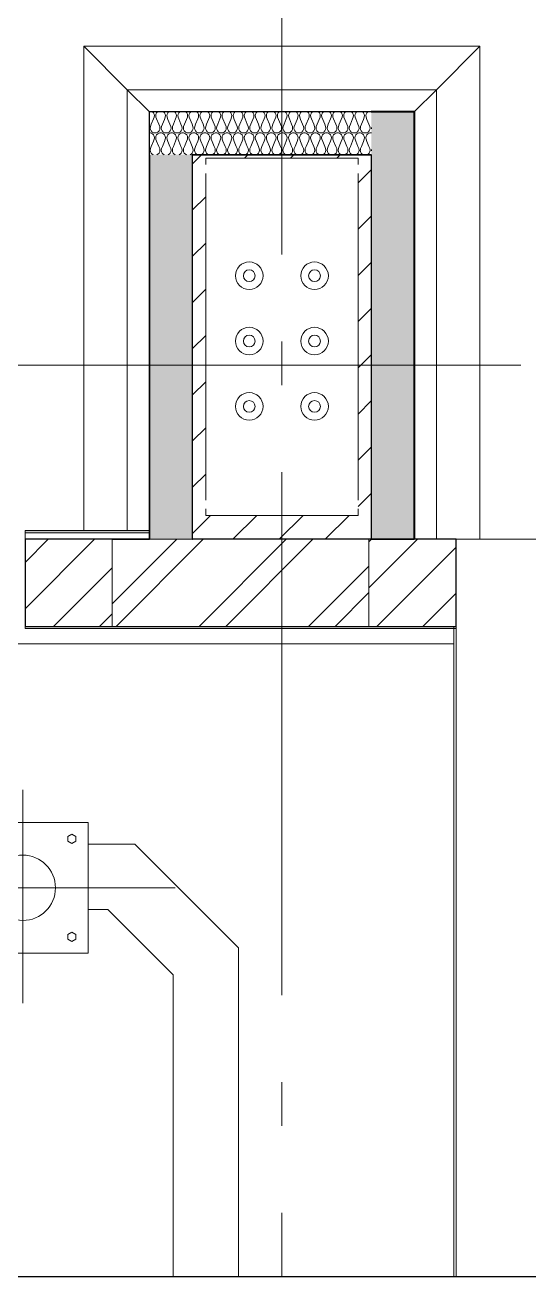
# Model space of a CAD drawing. Header units: millimetres. Extents: x -187347 to 135007, y -6415 to 292048.
# Drawn here: x -33530 to -32372, y -6038 to -3165 of the extents above; entities that cross this region are included whole.
import ezdxf

# ---------------------------------------------------------------- set-up
doc = ezdxf.new("R2010")
doc.units = ezdxf.units.MM
doc.header["$LTSCALE"] = 100
doc.linetypes.add('Z_LINE-CNTR', pattern=[17, 12, -2, 1, -2])
for name, color, linetype, lineweight in [('A-FLOR', 7, 'Continuous', 5), ('A-GENM', 7, 'Continuous', 5), ('A-PART', 7, 'Continuous', 5), ('A-WALL', 7, 'Continuous', 5), ('A-WALL-FNSH', 7, 'Continuous', 5), ('A-WALL-PATT', 7, 'Continuous', 5), ('S-COLS', 7, 'Continuous', 5), ('S-FSTN', 7, 'Continuous', 5), ('S-GRID', 7, 'Continuous', 5)]:
    doc.layers.add(name, color=color, linetype=linetype, lineweight=lineweight)
doc.layers.add('Tracklength', color=4, linetype='Continuous')
pattern_1 = [(45, (-212939.88, 104055), (-53.033009, 53.033009), [])]

# ---------------------------------------------------------------- blocks, each defined once
blk = doc.blocks.new('OCC_AR_INT_Bollard - AR_M3_GM_BOLLARD_A_1200mmH_Y_B PAINTED-2899594-BLOCK WORK - GROUND FLOOR PLAN - FOR SITE')
at = {"layer": 'A-GENM', "color": 253, "true_color": 0xaaaaaa}
for p, q in [((0, 225), (0, -265)), ((150, 150), (-150, 150)), ((-150, 150), (-150, -150)), ((-150, 150), (150, 150)), ((-150, 150), (-150, -150)), ((150, -150), (150, 150)), ((150, 150), (150, -150)), ((-121.5, 117.7), (-112.5, 122.9)), ((-121.5, 107.3), (-121.5, 117.7)), ((-112.5, 122.9), (-103.5, 117.7)), ((-103.5, 117.7), (-103.5, 107.3)), ((103.5, 117.7), (112.5, 122.9)), ((103.5, 107.3), (103.5, 117.7)), ((112.5, 122.9), (121.5, 117.7)), ((121.5, 117.7), (121.5, 107.3)), ((-112.5, 102.1), (-121.5, 107.3)), ((-103.5, 107.3), (-112.5, 102.1)), ((112.5, 102.1), (103.5, 107.3)), ((121.5, 107.3), (112.5, 102.1)), ((-305, 0), (350, 0)), ((-121.5, -107.3), (-112.5, -102.1)), ((-121.5, -117.7), (-121.5, -107.3)), ((-112.5, -102.1), (-103.5, -107.3)), ((-103.5, -107.3), (-103.5, -117.7)), ((103.5, -107.3), (112.5, -102.1)), ((103.5, -117.7), (103.5, -107.3)), ((112.5, -102.1), (121.5, -107.3)), ((121.5, -107.3), (121.5, -117.7)), ((-112.5, -122.9), (-121.5, -117.7)), ((-103.5, -117.7), (-112.5, -122.9)), ((112.5, -122.9), (103.5, -117.7)), ((121.5, -117.7), (112.5, -122.9)), ((-150, -150), (150, -150)), ((-150, -150), (150, -150))]:
    blk.add_line(p, q, dxfattribs=at)
for start, end in [(0, 180), (180, 0)]:
    blk.add_arc((0, 0), 75, start, end, dxfattribs=at)
blk = doc.blocks.new('ODE_ST_M3_Base_Plate_Connection___Double_Row_14562_FREE_BOLT_LOD3 - BR630B-43129404-BLOCK WORK - GROUND FLOOR PLAN - FOR SITE')
at = {"layer": 'S-FSTN'}
for p, q in [((-181.3, 410), (-181.3, 395)), ((168.7, 410), (-181.3, 410)), ((168.7, 395), (168.7, 410)), ((-181.3, 375), (-181.3, -375)), ((168.7, -375), (168.7, 375)), ((-181.3, -395), (-181.3, -410)), ((168.7, -410), (168.7, -395)), ((-181.3, -410), (168.7, -410))]:
    blk.add_line(p, q, dxfattribs=at)
blk = doc.blocks.new('Hex Head - 16mmØ BOLT-9650050-BLOCK WORK - GROUND FLOOR PLAN - FOR SITE')
at = {"layer": 'S-FSTN'}
for radius, start, end in [(31.7, 0, 180), (13.5, 0, 180), (31.7, 180, 360), (13.5, 180, 360)]:
    blk.add_arc((9.5, 0), radius, start, end, dxfattribs=at)
blk = doc.blocks.new('Hex Head - 30mmØ BOLT-30457600-BLOCK WORK - GROUND FLOOR PLAN - FOR SITE')
at = {"layer": 'S-FSTN'}
for radius, start, end in [(31.7, 0, 180), (13.5, 0, 180), (31.7, 180, 360), (13.5, 180, 360)]:
    blk.add_arc((9.5, 0), radius, start, end, dxfattribs=at)

msp = doc.modelspace()

# ---------------------------------------------------------------- hatches: boundary and pattern name
at = {"layer": 'A-WALL-PATT', "true_color": 0xb8ffa6}
h = msp.add_hatch(color=71, dxfattribs=at)
h.paths.add_polyline_path([(-33244.1, -4325), (-33244.1, -3463), (-33244.9, -3463), (-33244.9, -4325)])
h.paths.add_polyline_path([(-33244.1, -3462.2), (-33244.1, -3363.8), (-33244.9, -3363.8), (-33244.9, -3462.2)])
h = msp.add_hatch(color=71, dxfattribs=at)
h.paths.add_polyline_path([(-32905.6, -3363.8), (-32734.9, -3363.8), (-32734.9, -3363), (-33244.1, -3363), (-33244.1, -3363.8)])
h.paths.add_polyline_path([(-32635.7, -3363.8), (-32635.7, -3363), (-32734.1, -3363), (-32734.1, -3363.8)])
at = {"layer": 'A-WALL-PATT'}
h = msp.add_hatch(dxfattribs=at)
h.set_pattern_fill('FP_576', color=256, angle=67.3801, style=0, pattern_type=2)
h.set_pattern_definition([(67.38, (-32985.814, -3443.189), (0.0003, 50.7995), [13.208, -647.192]), (67.38, (-32935.014, -3443.189), (0.0003, 50.7995), [13.208, -647.192]), (67.38, (-32884.214, -3443.189), (0.0003, 50.7995), [13.208, -647.192]), (67.38, (-32833.414, -3443.189), (0.0003, 50.7995), [13.208, -647.192]), (67.38, (-32782.614, -3443.19), (0.0003, 50.7995), [13.208, -647.192]), (112.249, (-32943.142, -3443.19), (0.0002, 50.8004), [12.075, -1195.427]), (112.249, (-32892.342, -3443.19), (0.0002, 50.8004), [12.075, -1195.427]), (112.249, (-32841.542, -3443.189), (0.0002, 50.8004), [12.075, -1195.427]), (112.249, (-32790.743, -3443.19), (0.0002, 50.8004), [12.075, -1195.427]), (112.249, (-32739.942, -3443.189), (0.00024, 50.8004), [12.075, -1195.427]), (112.249, (-32689.142, -3443.19), (0.00024, 50.8004), [12.075, -1195.427]), (112.249, (-32638.342, -3443.189), (0.00024, 50.80037), [12.075, -1195.427]), (112.249, (-32587.542, -3443.19), (0.00024, 50.80037), [12.075, -1195.427]), (112.249, (-32536.742, -3443.189), (0.00024, 50.80037), [12.075, -1195.427]), (247.751, (-32955.842, -3432.013), (-0.0005, 50.8004), [12.075, -1195.427]), (247.751, (-32905.042, -3432.013), (-0.0005, 50.8004), [12.075, -1195.427]), (247.751, (-32854.242, -3432.013), (-0.0005, 50.8004), [12.075, -1195.427]), (247.751, (-32803.442, -3432.013), (-0.0005, 50.8004), [12.075, -1195.427]), (247.751, (-32752.642, -3432.013), (-0.0005, 50.8004), [12.075, -1195.427]), (247.751, (-32701.842, -3432.013), (-0.0005, 50.8004), [12.075, -1195.427]), (247.751, (-32651.042, -3432.013), (-0.0005, 50.8004), [12.075, -1195.427]), (247.751, (-32600.242, -3432.013), (-0.0005, 50.80037), [12.075, -1195.427]), (247.751, (-32549.443, -3432.013), (-0.0005, 50.80037), [12.075, -1195.427]), (292.62, (-32973.622, -3430.997), (-0.0005, 50.7995), [13.208, -647.192]), (292.62, (-32922.822, -3430.997), (-0.0005, 50.7995), [13.208, -647.192]), (292.62, (-32872.022, -3430.997), (-0.0005, 50.7995), [13.208, -647.192]), (292.62, (-32821.222, -3430.997), (-0.00055, 50.7995), [13.208, -647.192]), (292.62, (-32770.422, -3430.997), (-0.00055, 50.7995), [13.208, -647.192]), (81.87, (-32988.354, -3451.825), (-7e-05, 50.79954), [3.592, -355.618]), (68.1986, (-32987.846, -3448.269), (-0.0002, 50.8005), [5.471, -268.095]), (68.1986, (-32937.047, -3448.27), (-0.0002, 50.8005), [5.471, -268.095]), (291.801, (-32968.542, -3443.189), (0.0004, 50.8005), [5.471, -268.095]), (291.801, (-32917.742, -3443.19), (0.0004, 50.8005), [5.471, -268.095]), (278.13, (-32966.51, -3448.269), (-0.00017, 50.79954), [3.592, -355.618]), (278.13, (-32988.354, -3451.825), (-0.00017, 50.79954), [3.592, -355.618]), (296.565, (-32987.846, -3455.38), (-0.0005, 50.7999), [3.408, -110.184]), (315, (-32986.32, -3458.43), (-0.0001, 50.8), [3.592, -68.25]), (326.31, (-32983.782, -3460.97), (-0.0005, 50.8), [1.832, -181.33]), (326.31, (-32932.983, -3460.97), (-0.0005, 50.8), [1.832, -181.33]), (326.31, (-32882.18, -3460.97), (-0.0005, 50.8), [1.832, -181.33]), (341.565, (-32982.26, -3461.985), (0.0002, 50.8), [1.676, -158.967]), (341.565, (-32931.46, -3461.985), (0.0002, 50.8), [1.676, -158.967]), (341.565, (-32880.66, -3461.985), (0.0002, 50.8), [1.676, -158.967]), (341.565, (-32980.734, -3462.493), (0.0002, 50.8), [1.676, -158.967]), (341.565, (-32929.934, -3462.493), (0.0002, 50.8), [1.676, -158.967]), (341.565, (-32879.135, -3462.493), (0.0002, 50.8), [1.676, -158.967]), (0.0001, (-32979.21, -3463), (-0.0001, 50.8), [4.064, -46.736]), (18.435, (-32975.146, -3463), (-0.0005, 50.8), [1.676, -158.967]), (18.435, (-32924.346, -3463), (-0.0005, 50.8), [1.676, -158.967]), (18.435, (-32873.546, -3463), (-0.0005, 50.8), [1.676, -158.967]), (18.435, (-32973.62, -3462.493), (-0.0005, 50.8), [1.676, -158.967]), (18.435, (-32922.82, -3462.493), (-0.0005, 50.8), [1.676, -158.967]), (18.435, (-32872.02, -3462.493), (-0.0005, 50.8), [1.676, -158.967]), (33.69, (-32972.1, -3461.985), (0.0002, 50.8), [1.832, -181.33]), (33.69, (-32921.3, -3461.985), (0.0002, 50.8), [1.832, -181.33]), (33.69, (-32870.498, -3461.985), (0.0002, 50.8), [1.832, -181.33]), (45, (-32970.574, -3460.97), (-0.0001, 50.8), [3.592, -68.25]), (63.435, (-32968.034, -3458.43), (0.0003, 50.7999), [3.408, -110.184]), (81.87, (-32966.51, -3455.381), (-7e-05, 50.79954), [3.592, -355.618]), (81.87, (-32962.954, -3451.825), (-7e-05, 50.79954), [3.592, -355.618]), (68.1986, (-32962.446, -3448.269), (-0.0002, 50.8005), [5.471, -268.095]), (68.1986, (-32911.646, -3448.269), (-0.0002, 50.8005), [5.471, -268.095]), (291.801, (-32943.142, -3443.19), (0.0004, 50.8005), [5.471, -268.095]), (291.801, (-32892.342, -3443.19), (0.0004, 50.8005), [5.471, -268.095]), (278.1301, (-32941.11, -3448.269), (-0.00017, 50.79954), [3.592, -355.618]), (278.13, (-32962.954, -3451.825), (-0.00017, 50.79954), [3.592, -355.618]), (296.565, (-32962.446, -3455.381), (-0.0005, 50.7999), [3.408, -110.184]), (315, (-32960.92, -3458.43), (-0.0001, 50.8), [3.592, -68.25]), (326.31, (-32958.382, -3460.97), (-0.0005, 50.8), [1.832, -181.33]), (326.31, (-32907.58, -3460.97), (-0.0005, 50.8), [1.832, -181.33]), (326.31, (-32856.78, -3460.97), (-0.0005, 50.8), [1.832, -181.33]), (341.565, (-32956.86, -3461.985), (0.0002, 50.8), [1.676, -158.967]), (341.565, (-32906.06, -3461.985), (0.0002, 50.8), [1.676, -158.967]), (341.565, (-32855.26, -3461.985), (0.0002, 50.8), [1.676, -158.967]), (341.565, (-32955.334, -3462.493), (0.0002, 50.8), [1.676, -158.967]), (341.565, (-32904.534, -3462.493), (0.0002, 50.8), [1.676, -158.967]), (341.565, (-32853.734, -3462.493), (0.0002, 50.8), [1.676, -158.967]), (0.0001, (-32953.81, -3463), (-0.0001, 50.8), [4.064, -46.736]), (18.435, (-32949.746, -3463), (-0.0005, 50.8), [1.676, -158.967]), (18.435, (-32898.946, -3463), (-0.0005, 50.8), [1.676, -158.967]), (18.435, (-32848.146, -3463), (-0.0005, 50.8), [1.676, -158.967]), (18.435, (-32948.22, -3462.493), (-0.0005, 50.8), [1.676, -158.967]), (18.435, (-32897.422, -3462.493), (-0.0005, 50.8), [1.676, -158.967]), (18.435, (-32846.62, -3462.493), (-0.0005, 50.8), [1.676, -158.967]), (33.69, (-32946.7, -3461.985), (0.0002, 50.8), [1.832, -181.33]), (33.69, (-32895.898, -3461.985), (0.0002, 50.8), [1.832, -181.33]), (33.69, (-32845.1, -3461.985), (0.0002, 50.8), [1.832, -181.33]), (45, (-32945.174, -3460.97), (-0.0001, 50.8), [3.592, -68.25]), (63.435, (-32942.634, -3458.429), (0.0003, 50.7999), [3.408, -110.184]), (81.8701, (-32941.1106, -3455.381), (-7e-05, 50.79954), [3.592, -355.618]), (81.87, (-32975.6546, -3423.377), (-7e-05, 50.79954), [3.592, -355.618]), (63.435, (-32975.146, -3419.821), (0.0003, 50.7999), [3.408, -110.184]), (45, (-32973.622, -3416.773), (-0.0001, 50.8), [3.592, -68.25]), (33.69, (-32971.08, -3414.233), (0.0002, 50.8), [1.832, -181.33]), (33.69, (-32920.282, -3414.233), (0.0002, 50.8), [1.832, -181.33]), (33.69, (-32869.483, -3414.233), (0.0002, 50.8), [1.832, -181.33]), (18.435, (-32969.56, -3413.217), (-0.0005, 50.8), [1.676, -158.967]), (18.435, (-32918.76, -3413.217), (-0.0005, 50.8), [1.676, -158.967]), (18.435, (-32867.96, -3413.217), (-0.0005, 50.8), [1.676, -158.967]), (18.435, (-32968.034, -3412.71), (-0.0005, 50.8), [1.676, -158.967]), (18.435, (-32917.234, -3412.71), (-0.0005, 50.8), [1.676, -158.967]), (18.435, (-32866.434, -3412.71), (-0.0005, 50.8), [1.676, -158.967]), (0.0001, (-32966.51, -3412.2), (-0.0001, 50.8), [4.064, -46.736]), (341.565, (-32962.446, -3412.2), (0.0002, 50.8), [1.676, -158.967]), (341.565, (-32911.646, -3412.2), (0.0002, 50.8), [1.676, -158.967]), (341.565, (-32860.846, -3412.2), (0.0002, 50.8), [1.676, -158.967]), (341.565, (-32960.92, -3412.71), (0.0002, 50.8), [1.676, -158.967]), (341.565, (-32910.123, -3412.71), (0.0002, 50.8), [1.676, -158.967]), (341.565, (-32859.32, -3412.71), (0.0002, 50.8), [1.676, -158.967]), (326.31, (-32959.4, -3413.217), (-0.0005, 50.8), [1.832, -181.33]), (326.31, (-32908.598, -3413.217), (-0.0005, 50.8), [1.832, -181.33]), (326.31, (-32857.8, -3413.217), (-0.0005, 50.8), [1.832, -181.33]), (315, (-32957.874, -3414.233), (-0.0001, 50.8), [3.592, -68.25]), (296.565, (-32955.334, -3416.773), (-0.0005, 50.7999), [3.408, -110.184]), (278.13, (-32953.8106, -3419.821), (-0.00017, 50.79954), [3.592, -355.618]), (278.13, (-32975.6546, -3423.377), (-0.00017, 50.79954), [3.592, -355.618]), (290.556, (-32975.146, -3426.933), (-0.0003, 50.8004), [4.34, -429.695]), (290.556, (-32924.346, -3426.933), (-0.0003, 50.8004), [4.34, -429.695]), (290.556, (-32873.546, -3426.933), (-0.0003, 50.8004), [4.34, -429.695]), (68.1986, (-32955.842, -3432.013), (-0.0002, 50.8005), [5.471, -268.095]), (68.1986, (-32905.042, -3432.013), (-0.0002, 50.8005), [5.471, -268.095]), (81.87, (-32953.81, -3426.9334), (-7e-05, 50.79954), [3.592, -355.618]), (0.0001, (-32989.88, -3412.2), (-0.0001, 50.8), [2.032, -48.768]), (341.565, (-32987.846, -3412.2), (0.0002, 50.8), [1.676, -158.967]), (341.565, (-32937.046, -3412.2), (0.0002, 50.8), [1.676, -158.967]), (341.565, (-32886.247, -3412.2), (0.0002, 50.8), [1.676, -158.967]), (341.565, (-32986.32, -3412.71), (0.0002, 50.8), [1.676, -158.967]), (341.565, (-32935.52, -3412.71), (0.0002, 50.8), [1.676, -158.967]), (341.565, (-32884.72, -3412.71), (0.0002, 50.8), [1.676, -158.967]), (326.31, (-32984.8, -3413.217), (-0.0005, 50.8), [1.832, -181.33]), (326.31, (-32934, -3413.217), (-0.0005, 50.8), [1.832, -181.33]), (326.31, (-32883.198, -3413.217), (-0.0005, 50.8), [1.832, -181.33]), (315, (-32983.274, -3414.233), (-0.0001, 50.8), [3.592, -68.25]), (296.565, (-32980.734, -3416.773), (-0.0005, 50.7999), [3.408, -110.184]), (278.13, (-32979.21, -3419.821), (-0.00017, 50.79954), [3.592, -355.618]), (69.444, (-32980.734, -3430.997), (7e-05, 50.8004), [4.34, -429.695]), (69.444, (-32929.934, -3430.997), (7e-05, 50.8004), [4.34, -429.695]), (69.444, (-32879.134, -3430.997), (7e-05, 50.8004), [4.34, -429.695]), (81.87, (-32979.21, -3426.933), (-7e-05, 50.79954), [3.592, -355.618]), (81.87, (-32950.2535, -3423.377), (-7e-05, 50.79954), [3.592, -355.618]), (63.435, (-32949.746, -3419.821), (0.0003, 50.7999), [3.408, -110.184]), (45, (-32948.222, -3416.773), (-0.0001, 50.8), [3.592, -68.25]), (33.69, (-32945.68, -3414.233), (0.0002, 50.8), [1.832, -181.33]), (33.69, (-32894.882, -3414.233), (0.0002, 50.8), [1.832, -181.33]), (33.69, (-32844.08, -3414.233), (0.0002, 50.8), [1.832, -181.33]), (18.435, (-32944.16, -3413.217), (-0.0005, 50.8), [1.676, -158.967]), (18.435, (-32893.36, -3413.217), (-0.0005, 50.8), [1.676, -158.967]), (18.435, (-32842.558, -3413.217), (-0.0005, 50.8), [1.676, -158.967]), (18.435, (-32942.634, -3412.71), (-0.0005, 50.8), [1.676, -158.967]), (18.435, (-32891.834, -3412.71), (-0.0005, 50.8), [1.676, -158.967]), (18.435, (-32841.034, -3412.71), (-0.0005, 50.8), [1.676, -158.967]), (0.0001, (-32941.11, -3412.2), (-0.0001, 50.8), [2.032, -48.768]), (278.13, (-32950.2535, -3423.377), (-0.00017, 50.79954), [3.592, -355.618]), (291.801, (-32949.746, -3426.933), (0.0004, 50.8005), [5.471, -268.095]), (291.801, (-32898.946, -3426.933), (0.0004, 50.8005), [5.471, -268.095])])
h.paths.add_polyline_path([(-32734.1, -3462.2), (-32734.1, -3363.8), (-33244.1, -3363.8), (-33244.1, -3462.2), (-32734.9, -3462.2)])
h = msp.add_hatch(dxfattribs=at)
h.set_pattern_fill('FP_577', color=256, angle=67.3801, style=0, pattern_type=2)
h.set_pattern_definition([(337.38, (-32715.066, -3858.065), (50.79954, -0.0003), [13.208, -647.192]), (337.38, (-32715.066, -3908.865), (50.79954, -0.0003), [13.208, -647.192]), (337.38, (-32715.066, -3959.665), (50.79954, -0.0003), [13.208, -647.192]), (337.38, (-32715.066, -4010.465), (50.79954, -0.0003), [13.208, -647.192]), (337.38, (-32715.066, -4061.265), (50.79954, -0.0003), [13.208, -647.192]), (22.249, (-32715.066, -3900.737), (50.8004, -0.00024), [12.075, -1195.427]), (22.249, (-32715.066, -3951.537), (50.8004, -0.00024), [12.075, -1195.427]), (22.249, (-32715.066, -4002.337), (50.80037, -0.00024), [12.075, -1195.427]), (22.249, (-32715.066, -4053.137), (50.80037, -0.00024), [12.075, -1195.427]), (22.249, (-32715.066, -4103.937), (50.80037, -0.00024), [12.075, -1195.427]), (22.249, (-32715.066, -4154.737), (50.80037, -0.00024), [12.075, -1195.427]), (22.2491, (-32715.066, -4205.537), (50.80037, -0.00024), [12.075, -1195.427]), (22.2491, (-32715.066, -4256.337), (50.80037, -0.00024), [12.075, -1195.427]), (22.2491, (-32715.066, -4307.137), (50.80037, -0.00024), [12.075, -1195.427]), (157.751, (-32703.89, -3888.037), (50.8004, 0.0005), [12.075, -1195.427]), (157.751, (-32703.89, -3938.837), (50.8004, 0.0005), [12.075, -1195.427]), (157.751, (-32703.89, -3989.637), (50.80037, 0.0005), [12.075, -1195.427]), (157.751, (-32703.89, -4040.437), (50.80037, 0.0005), [12.075, -1195.427]), (157.751, (-32703.89, -4091.237), (50.80037, 0.0005), [12.075, -1195.427]), (157.751, (-32703.89, -4142.037), (50.80037, 0.0005), [12.075, -1195.427]), (157.7511, (-32703.89, -4192.837), (50.80037, 0.00048), [12.075, -1195.427]), (157.7511, (-32703.89, -4243.637), (50.80037, 0.00048), [12.075, -1195.427]), (157.7511, (-32703.89, -4294.437), (50.80037, 0.00048), [12.075, -1195.427]), (202.62, (-32702.874, -3870.257), (50.79954, 0.00055), [13.208, -647.192]), (202.62, (-32702.874, -3921.057), (50.79954, 0.00055), [13.208, -647.192]), (202.62, (-32702.874, -3971.857), (50.79954, 0.00055), [13.208, -647.192]), (202.62, (-32702.874, -4022.657), (50.79954, 0.00055), [13.208, -647.192]), (202.62, (-32702.874, -4073.457), (50.79954, 0.00055), [13.208, -647.192]), (351.8701, (-32723.702, -3855.525), (50.79954, 7e-05), [3.592, -355.618]), (338.198, (-32720.146, -3856.033), (50.8005, -0.0002), [5.471, -268.095]), (338.198, (-32720.146, -3906.833), (50.8005, -0.0002), [5.471, -268.095]), (201.801, (-32715.066, -3875.337), (50.8005, -0.0004), [5.471, -268.095]), (201.801, (-32715.067, -3926.137), (50.8005, -0.0004), [5.471, -268.095]), (188.1301, (-32720.146, -3877.369), (50.79954, 0.00017), [3.592, -355.618]), (188.1301, (-32723.702, -3855.525), (50.79954, 0.00017), [3.592, -355.618]), (206.565, (-32727.258, -3856.033), (50.7999, 0.0005), [3.408, -110.184]), (225, (-32730.306, -3857.557), (50.8, 0.0001), [3.592, -68.25]), (236.31, (-32732.846, -3860.097), (50.8, 0.0005), [1.832, -181.33]), (236.31, (-32732.846, -3910.897), (50.8, 0.0005), [1.832, -181.33]), (236.31, (-32732.846, -3961.697), (50.8, 0.0005), [1.832, -181.33]), (251.565, (-32733.863, -3861.62), (50.8, -0.0002), [1.676, -158.967]), (251.565, (-32733.86, -3912.42), (50.7998, -0.0002), [1.676, -158.967]), (251.565, (-32733.86, -3963.22), (50.7998, -0.0002), [1.676, -158.967]), (251.565, (-32734.37, -3863.145), (50.8, -0.0002), [1.676, -158.967]), (251.565, (-32734.37, -3913.945), (50.7998, -0.0002), [1.676, -158.967]), (251.565, (-32734.37, -3964.745), (50.7998, -0.0002), [1.676, -158.967]), (270, (-32734.88, -3864.67), (50.8, 0.0001), [4.064, -46.736]), (288.435, (-32734.88, -3868.733), (50.8, 0.0005), [1.676, -158.967]), (288.435, (-32734.88, -3919.533), (50.7998, 0.0005), [1.676, -158.967]), (288.435, (-32734.88, -3970.333), (50.7998, 0.0005), [1.676, -158.967]), (288.435, (-32734.37, -3870.257), (50.8, 0.0005), [1.676, -158.967]), (288.435, (-32734.37, -3921.057), (50.7998, 0.0005), [1.676, -158.967]), (288.435, (-32734.37, -3971.857), (50.7998, 0.0005), [1.676, -158.967]), (303.69, (-32733.862, -3871.78), (50.8, -0.0002), [1.832, -181.33]), (303.69, (-32733.86, -3922.58), (50.8, -0.0002), [1.832, -181.33]), (303.69, (-32733.862, -3973.38), (50.8, -0.0002), [1.832, -181.33]), (315, (-32732.846, -3873.305), (50.8, 0.0001), [3.592, -68.25]), (333.435, (-32730.306, -3875.845), (50.7999, -0.0003), [3.408, -110.184]), (351.8701, (-32727.258, -3877.3685), (50.79954, 7e-05), [3.592, -355.618]), (351.8701, (-32723.7016, -3880.925), (50.79954, 7e-05), [3.592, -355.618]), (338.198, (-32720.146, -3881.433), (50.8005, -0.0002), [5.471, -268.095]), (338.198, (-32720.146, -3932.233), (50.8005, -0.0002), [5.471, -268.095]), (201.801, (-32715.066, -3900.737), (50.8005, -0.0004), [5.471, -268.095]), (201.801, (-32715.066, -3951.537), (50.8005, -0.0004), [5.471, -268.095]), (188.1301, (-32720.1456, -3902.769), (50.79954, 0.00017), [3.592, -355.618]), (188.1301, (-32723.7016, -3880.925), (50.79954, 0.00017), [3.592, -355.618]), (206.565, (-32727.259, -3881.433), (50.7999, 0.0005), [3.408, -110.184]), (225, (-32730.306, -3882.957), (50.8, 0.0001), [3.592, -68.25]), (236.31, (-32732.846, -3885.497), (50.8, 0.0005), [1.832, -181.33]), (236.31, (-32732.846, -3936.297), (50.8, 0.0005), [1.832, -181.33]), (236.31, (-32732.846, -3987.097), (50.8, 0.0005), [1.832, -181.33]), (251.565, (-32733.86, -3887.02), (50.7998, -0.0002), [1.676, -158.967]), (251.565, (-32733.86, -3937.82), (50.7998, -0.0002), [1.676, -158.967]), (251.565, (-32733.86, -3988.62), (50.7998, -0.0002), [1.676, -158.967]), (251.565, (-32734.37, -3888.545), (50.7998, -0.0002), [1.676, -158.967]), (251.565, (-32734.37, -3939.345), (50.7998, -0.0002), [1.676, -158.967]), (251.565, (-32734.37, -3990.145), (50.7998, -0.0002), [1.676, -158.967]), (270, (-32734.88, -3890.07), (50.8, 0.0001), [4.064, -46.736]), (288.435, (-32734.88, -3894.133), (50.7998, 0.0005), [1.676, -158.967]), (288.435, (-32734.88, -3944.933), (50.7998, 0.0005), [1.676, -158.967]), (288.435, (-32734.88, -3995.733), (50.7998, 0.0005), [1.676, -158.967]), (288.435, (-32734.37, -3895.657), (50.7998, 0.0005), [1.676, -158.967]), (288.435, (-32734.37, -3946.457), (50.7998, 0.0005), [1.676, -158.967]), (288.435, (-32734.37, -3997.257), (50.7998, 0.0005), [1.676, -158.967]), (303.69, (-32733.862, -3897.18), (50.8, -0.0002), [1.832, -181.33]), (303.69, (-32733.86, -3947.98), (50.8, -0.0002), [1.832, -181.33]), (303.69, (-32733.862, -3998.78), (50.8, -0.0002), [1.832, -181.33]), (315, (-32732.846, -3898.705), (50.8, 0.0001), [3.592, -68.25]), (333.435, (-32730.306, -3901.245), (50.7999, -0.0003), [3.408, -110.184]), (351.8701, (-32727.2575, -3902.769), (50.79954, 7e-05), [3.592, -355.618]), (351.8701, (-32695.2535, -3868.225), (50.79954, 7e-05), [3.592, -355.618]), (333.435, (-32691.699, -3868.733), (50.7999, -0.0003), [3.408, -110.184]), (315, (-32688.65, -3870.257), (50.8, 0.0001), [3.592, -68.25]), (303.69, (-32686.11, -3872.797), (50.8, -0.0002), [1.832, -181.33]), (303.69, (-32686.11, -3923.597), (50.8, -0.0002), [1.832, -181.33]), (303.69, (-32686.11, -3974.397), (50.8, -0.0002), [1.832, -181.33]), (288.435, (-32685.094, -3874.32), (50.8, 0.0005), [1.676, -158.967]), (288.435, (-32685.094, -3925.12), (50.7998, 0.0005), [1.676, -158.967]), (288.435, (-32685.094, -3975.92), (50.7998, 0.0005), [1.676, -158.967]), (288.435, (-32684.586, -3875.845), (50.8, 0.0005), [1.676, -158.967]), (288.435, (-32684.586, -3926.645), (50.7998, 0.0005), [1.676, -158.967]), (288.435, (-32684.586, -3977.445), (50.7998, 0.0005), [1.676, -158.967]), (270, (-32684.08, -3877.37), (50.8, 0.0001), [4.064, -46.736]), (251.565, (-32684.08, -3881.433), (50.8, -0.0002), [1.676, -158.967]), (251.565, (-32684.08, -3932.233), (50.7998, -0.0002), [1.676, -158.967]), (251.565, (-32684.08, -3983.033), (50.7998, -0.0002), [1.676, -158.967]), (251.565, (-32684.586, -3882.957), (50.7998, -0.0002), [1.676, -158.967]), (251.565, (-32684.586, -3933.757), (50.7998, -0.0002), [1.676, -158.967]), (251.565, (-32684.586, -3984.557), (50.7998, -0.0002), [1.676, -158.967]), (236.31, (-32685.094, -3884.48), (50.8, 0.0005), [1.832, -181.33]), (236.31, (-32685.094, -3935.28), (50.8, 0.0005), [1.832, -181.33]), (236.31, (-32685.094, -3986.08), (50.8, 0.0005), [1.832, -181.33]), (225, (-32686.11, -3886.005), (50.8, 0.0001), [3.592, -68.25]), (206.565, (-32688.65, -3888.545), (50.7999, 0.0005), [3.408, -110.184]), (188.1301, (-32691.6975, -3890.069), (50.79954, 0.00017), [3.592, -355.618]), (188.1301, (-32695.2535, -3868.225), (50.79954, 0.00017), [3.592, -355.618]), (200.556, (-32698.81, -3868.733), (50.8004, 0.0003), [4.34, -429.695]), (200.556, (-32698.81, -3919.533), (50.8004, 0.0003), [4.34, -429.695]), (200.556, (-32698.81, -3970.333), (50.8004, 0.0003), [4.34, -429.695]), (338.198, (-32703.89, -3888.037), (50.8005, -0.0002), [5.471, -268.095]), (338.198, (-32703.89, -3938.837), (50.8005, -0.0002), [5.471, -268.095]), (351.8701, (-32698.81, -3890.069), (50.79954, 7e-05), [3.592, -355.618]), (270, (-32684.08, -3854), (50.8, 0.0001), [2.032, -48.768]), (251.565, (-32684.08, -3856.033), (50.8, -0.0002), [1.676, -158.967]), (251.565, (-32684.08, -3906.833), (50.7998, -0.0002), [1.676, -158.967]), (251.565, (-32684.078, -3957.633), (50.7998, -0.0002), [1.676, -158.967]), (251.565, (-32684.586, -3857.557), (50.8, -0.0002), [1.676, -158.967]), (251.565, (-32684.586, -3908.357), (50.7998, -0.0002), [1.676, -158.967]), (251.565, (-32684.586, -3959.157), (50.7998, -0.0002), [1.676, -158.967]), (236.31, (-32685.094, -3859.08), (50.8, 0.0005), [1.832, -181.33]), (236.31, (-32685.094, -3909.88), (50.8, 0.0005), [1.832, -181.33]), (236.31, (-32685.094, -3960.68), (50.8, 0.0005), [1.832, -181.33]), (225, (-32686.11, -3860.605), (50.8, 0.0001), [3.592, -68.25]), (206.565, (-32688.65, -3863.145), (50.7999, 0.0005), [3.408, -110.184]), (188.1301, (-32691.698, -3864.6685), (50.79954, 0.00017), [3.592, -355.618]), (339.444, (-32702.874, -3863.145), (50.8004, -7e-05), [4.34, -429.695]), (339.444, (-32702.874, -3913.945), (50.8004, -7e-05), [4.34, -429.695]), (339.444, (-32702.874, -3964.745), (50.8004, -7e-05), [4.34, -429.695]), (351.8701, (-32698.8106, -3864.669), (50.79954, 7e-05), [3.592, -355.618]), (351.8701, (-32695.254, -3893.6254), (50.79954, 7e-05), [3.592, -355.618]), (333.435, (-32691.698, -3894.133), (50.7999, -0.0003), [3.408, -110.184]), (315, (-32688.65, -3895.657), (50.8, 0.0001), [3.592, -68.25]), (303.69, (-32686.11, -3898.197), (50.8, -0.0002), [1.832, -181.33]), (303.69, (-32686.11, -3948.997), (50.8, -0.0002), [1.832, -181.33]), (303.69, (-32686.11, -3999.797), (50.8, -0.0002), [1.832, -181.33]), (288.435, (-32685.094, -3899.72), (50.7998, 0.0005), [1.676, -158.967]), (288.435, (-32685.094, -3950.52), (50.7998, 0.0005), [1.676, -158.967]), (288.435, (-32685.094, -4001.32), (50.7998, 0.0005), [1.676, -158.967]), (288.435, (-32684.586, -3901.245), (50.7998, 0.0005), [1.676, -158.967]), (288.435, (-32684.587, -3952.045), (50.7998, 0.0005), [1.676, -158.967]), (288.435, (-32684.586, -4002.845), (50.7998, 0.0005), [1.676, -158.967]), (270, (-32684.08, -3902.77), (50.8, 0.0001), [2.032, -48.768]), (188.1301, (-32695.254, -3893.6254), (50.79954, 0.00017), [3.592, -355.618]), (201.801, (-32698.81, -3894.133), (50.8005, -0.0004), [5.471, -268.095]), (201.801, (-32698.81, -3944.933), (50.8005, -0.0004), [5.471, -268.095])])
h.paths.add_polyline_path([(-32635.7, -4345), (-32635.7, -3363.8), (-32734.1, -3363.8), (-32734.1, -4345)])
at = {"layer": 'A-WALL-PATT', "true_color": 0xb8ffa6}
for points in [[(-32634.9, -4345), (-32634.9, -3363.8), (-32635.7, -3363.8), (-32635.7, -4345)], [(-32734.9, -3463), (-32734.9, -3462.2), (-33145.7, -3462.2), (-33144.9, -3463), (-32905.6, -3463)], [(-33144.9, -4345), (-33144.9, -3463), (-33145.7, -3463), (-33145.7, -4345)], [(-32734.9, -4345), (-32734.1, -4345), (-32734.1, -3462.2), (-32734.9, -3463), (-32734.9, -4166.9)]]:
    msp.add_hatch(color=71, dxfattribs=at).paths.add_polyline_path(points)
at = {"layer": 'A-WALL-PATT'}
h = msp.add_hatch(dxfattribs=at)
h.set_pattern_fill('FP_575', color=256, angle=67.3801, style=0, pattern_type=2)
h.set_pattern_definition([(157.38, (-33164.69, -3899.937), (-50.7995, 0.0003), [13.208, -647.192]), (157.38, (-33164.69, -3849.137), (-50.79954, 0.0003), [13.208, -647.192]), (157.38, (-33164.69, -3798.337), (-50.79954, 0.0003), [13.208, -647.192]), (157.38, (-33164.69, -3747.537), (-50.79954, 0.0003), [13.208, -647.192]), (157.38, (-33164.69, -3696.737), (-50.79954, 0.0003), [13.208, -647.192]), (202.249, (-33164.69, -3857.265), (-50.8004, 0.00024), [12.075, -1195.427]), (202.249, (-33164.69, -3806.465), (-50.8004, 0.00024), [12.075, -1195.427]), (202.249, (-33164.69, -3755.665), (-50.8004, 0.00024), [12.075, -1195.427]), (202.249, (-33164.69, -3704.865), (-50.80037, 0.00024), [12.075, -1195.427]), (202.249, (-33164.69, -3654.065), (-50.80037, 0.00024), [12.075, -1195.427]), (202.249, (-33164.69, -3603.265), (-50.80037, 0.00024), [12.075, -1195.427]), (202.249, (-33164.69, -3552.465), (-50.80037, 0.00024), [12.075, -1195.427]), (202.2491, (-33164.69, -3501.665), (-50.80037, 0.00024), [12.075, -1195.427]), (202.2491, (-33164.69, -3450.865), (-50.80037, 0.00024), [12.075, -1195.427]), (337.751, (-33175.866, -3869.965), (-50.8004, -0.0005), [12.075, -1195.427]), (337.751, (-33175.866, -3819.165), (-50.8004, -0.0005), [12.075, -1195.427]), (337.751, (-33175.866, -3768.365), (-50.8004, -0.0005), [12.075, -1195.427]), (337.751, (-33175.866, -3717.565), (-50.80037, -0.0005), [12.075, -1195.427]), (337.751, (-33175.866, -3666.765), (-50.80037, -0.0005), [12.075, -1195.427]), (337.751, (-33175.866, -3615.965), (-50.80037, -0.0005), [12.075, -1195.427]), (337.751, (-33175.866, -3565.165), (-50.80037, -0.0005), [12.075, -1195.427]), (337.7511, (-33175.866, -3514.365), (-50.80037, -0.00048), [12.075, -1195.427]), (337.7511, (-33175.866, -3463.565), (-50.80037, -0.00048), [12.075, -1195.427]), (22.62, (-33176.882, -3887.745), (-50.7995, -0.00055), [13.208, -647.192]), (22.62, (-33176.882, -3836.945), (-50.79954, -0.00055), [13.208, -647.192]), (22.62, (-33176.882, -3786.145), (-50.79954, -0.00055), [13.208, -647.192]), (22.62, (-33176.882, -3735.345), (-50.79954, -0.00055), [13.208, -647.192]), (22.62, (-33176.882, -3684.545), (-50.79954, -0.00055), [13.208, -647.192]), (171.8701, (-33156.0535, -3902.477), (-50.79954, -7e-05), [3.592, -355.618]), (158.198, (-33159.61, -3901.969), (-50.8005, 0.0002), [5.471, -268.095]), (158.198, (-33159.61, -3851.169), (-50.8005, 0.0002), [5.471, -268.095]), (21.801, (-33164.69, -3882.665), (-50.8005, 0.0004), [5.471, -268.095]), (21.801, (-33164.69, -3831.865), (-50.8005, 0.0004), [5.471, -268.095]), (8.1301, (-33159.6095, -3880.633), (-50.79954, -0.00017), [3.592, -355.618]), (8.1301, (-33156.0535, -3902.477), (-50.79954, -0.00017), [3.592, -355.618]), (26.565, (-33152.498, -3901.97), (-50.7999, -0.0005), [3.408, -110.184]), (45, (-33149.45, -3900.445), (-50.8, -0.0001), [3.592, -68.25]), (56.31, (-33146.91, -3897.905), (-50.8, -0.0005), [1.832, -181.33]), (56.31, (-33146.91, -3847.105), (-50.8, -0.0005), [1.832, -181.33]), (56.31, (-33146.91, -3796.305), (-50.8, -0.0005), [1.832, -181.33]), (71.565, (-33145.895, -3896.38), (-50.8, 0.0002), [1.676, -158.967]), (71.565, (-33145.894, -3845.58), (-50.8, 0.0002), [1.676, -158.967]), (71.565, (-33145.894, -3794.78), (-50.7998, 0.0002), [1.676, -158.967]), (71.565, (-33145.386, -3894.857), (-50.8, 0.0002), [1.676, -158.967]), (71.565, (-33145.386, -3844.057), (-50.8, 0.0002), [1.676, -158.967]), (71.565, (-33145.386, -3793.257), (-50.7998, 0.0002), [1.676, -158.967]), (90, (-33144.88, -3893.333), (-50.8, -0.0001), [4.064, -46.736]), (108.435, (-33144.88, -3889.27), (-50.8, -0.0005), [1.676, -158.967]), (108.435, (-33144.88, -3838.47), (-50.8, -0.0005), [1.676, -158.967]), (108.435, (-33144.88, -3787.67), (-50.7998, -0.0005), [1.676, -158.967]), (108.435, (-33145.386, -3887.745), (-50.8, -0.0005), [1.676, -158.967]), (108.435, (-33145.386, -3836.945), (-50.8, -0.0005), [1.676, -158.967]), (108.435, (-33145.386, -3786.145), (-50.7998, -0.0005), [1.676, -158.967]), (123.69, (-33145.894, -3886.22), (-50.8, 0.0002), [1.832, -181.33]), (123.69, (-33145.894, -3835.42), (-50.8, 0.0002), [1.832, -181.33]), (123.69, (-33145.894, -3784.62), (-50.8, 0.0002), [1.832, -181.33]), (135, (-33146.91, -3884.697), (-50.8, -0.0001), [3.592, -68.25]), (153.435, (-33149.45, -3882.157), (-50.7999, 0.0003), [3.408, -110.184]), (171.8701, (-33152.4976, -3880.633), (-50.79954, -7e-05), [3.592, -355.618]), (171.8701, (-33156.054, -3877.0765), (-50.79954, -7e-05), [3.592, -355.618]), (158.198, (-33159.61, -3876.569), (-50.8005, 0.0002), [5.471, -268.095]), (158.198, (-33159.61, -3825.77), (-50.8005, 0.0002), [5.471, -268.095]), (21.801, (-33164.69, -3857.265), (-50.8005, 0.0004), [5.471, -268.095]), (21.801, (-33164.69, -3806.465), (-50.8005, 0.0004), [5.471, -268.095]), (8.1301, (-33159.61, -3855.2325), (-50.79954, -0.00017), [3.592, -355.618]), (8.1301, (-33156.054, -3877.0765), (-50.79954, -0.00017), [3.592, -355.618]), (26.565, (-33152.499, -3876.57), (-50.7999, -0.0005), [3.408, -110.184]), (45, (-33149.45, -3875.045), (-50.8, -0.0001), [3.592, -68.25]), (56.31, (-33146.91, -3872.505), (-50.8, -0.0005), [1.832, -181.33]), (56.31, (-33146.91, -3821.705), (-50.8, -0.0005), [1.832, -181.33]), (56.31, (-33146.91, -3770.905), (-50.8, -0.0005), [1.832, -181.33]), (71.565, (-33145.894, -3870.98), (-50.8, 0.0002), [1.676, -158.967]), (71.565, (-33145.894, -3820.18), (-50.7998, 0.0002), [1.676, -158.967]), (71.565, (-33145.894, -3769.38), (-50.7998, 0.0002), [1.676, -158.967]), (71.565, (-33145.386, -3869.457), (-50.8, 0.0002), [1.676, -158.967]), (71.565, (-33145.386, -3818.657), (-50.7998, 0.0002), [1.676, -158.967]), (71.565, (-33145.386, -3767.857), (-50.7998, 0.0002), [1.676, -158.967]), (90, (-33144.88, -3867.933), (-50.8, -0.0001), [4.064, -46.736]), (108.435, (-33144.88, -3863.87), (-50.8, -0.0005), [1.676, -158.967]), (108.435, (-33144.88, -3813.07), (-50.7998, -0.0005), [1.676, -158.967]), (108.435, (-33144.88, -3762.27), (-50.7998, -0.0005), [1.676, -158.967]), (108.435, (-33145.386, -3862.345), (-50.8, -0.0005), [1.676, -158.967]), (108.435, (-33145.386, -3811.545), (-50.7998, -0.0005), [1.676, -158.967]), (108.435, (-33145.386, -3760.745), (-50.7998, -0.0005), [1.676, -158.967]), (123.69, (-33145.894, -3860.82), (-50.8, 0.0002), [1.832, -181.33]), (123.69, (-33145.894, -3810.02), (-50.8, 0.0002), [1.832, -181.33]), (123.69, (-33145.894, -3759.22), (-50.8, 0.0002), [1.832, -181.33]), (135, (-33146.91, -3859.297), (-50.8, -0.0001), [3.592, -68.25]), (153.435, (-33149.45, -3856.757), (-50.7999, 0.0003), [3.408, -110.184]), (171.8701, (-33152.498, -3855.233), (-50.79954, -7e-05), [3.592, -355.618]), (171.8701, (-33184.502, -3889.777), (-50.79954, -7e-05), [3.592, -355.618]), (153.435, (-33188.059, -3889.27), (-50.7999, 0.0003), [3.408, -110.184]), (135, (-33191.106, -3887.745), (-50.8, -0.0001), [3.592, -68.25]), (123.69, (-33193.646, -3885.205), (-50.8, 0.0002), [1.832, -181.33]), (123.69, (-33193.646, -3834.405), (-50.8, 0.0002), [1.832, -181.33]), (123.69, (-33193.646, -3783.605), (-50.8, 0.0002), [1.832, -181.33]), (108.435, (-33194.662, -3883.68), (-50.8, -0.0005), [1.676, -158.967]), (108.435, (-33194.66, -3832.88), (-50.8, -0.0005), [1.676, -158.967]), (108.435, (-33194.66, -3782.08), (-50.7998, -0.0005), [1.676, -158.967]), (108.435, (-33195.17, -3882.157), (-50.8, -0.0005), [1.676, -158.967]), (108.435, (-33195.17, -3831.357), (-50.8, -0.0005), [1.676, -158.967]), (108.435, (-33195.17, -3780.557), (-50.7998, -0.0005), [1.676, -158.967]), (90, (-33195.68, -3880.633), (-50.8, -0.0001), [4.064, -46.736]), (71.565, (-33195.68, -3876.57), (-50.8, 0.0002), [1.676, -158.967]), (71.565, (-33195.678, -3825.77), (-50.7998, 0.0002), [1.676, -158.967]), (71.565, (-33195.68, -3774.97), (-50.7998, 0.0002), [1.676, -158.967]), (71.565, (-33195.17, -3875.045), (-50.8, 0.0002), [1.676, -158.967]), (71.565, (-33195.17, -3824.245), (-50.7998, 0.0002), [1.676, -158.967]), (71.565, (-33195.17, -3773.445), (-50.7998, 0.0002), [1.676, -158.967]), (56.31, (-33194.66, -3873.52), (-50.8, -0.0005), [1.832, -181.33]), (56.31, (-33194.662, -3822.72), (-50.8, -0.0005), [1.832, -181.33]), (56.31, (-33194.66, -3771.92), (-50.8, -0.0005), [1.832, -181.33]), (45, (-33193.646, -3871.997), (-50.8, -0.0001), [3.592, -68.25]), (26.565, (-33191.106, -3869.457), (-50.7999, -0.0005), [3.408, -110.184]), (8.1301, (-33188.058, -3867.933), (-50.79954, -0.00017), [3.592, -355.618]), (8.1301, (-33184.502, -3889.777), (-50.79954, -0.00017), [3.592, -355.618]), (20.556, (-33180.946, -3889.269), (-50.8004, -0.0003), [4.34, -429.695]), (20.556, (-33180.946, -3838.469), (-50.8004, -0.0003), [4.34, -429.695]), (20.556, (-33180.947, -3787.669), (-50.8004, -0.0003), [4.34, -429.695]), (158.198, (-33175.866, -3869.965), (-50.8005, 0.0002), [5.471, -268.095]), (158.198, (-33175.866, -3819.165), (-50.8005, 0.0002), [5.471, -268.095]), (171.8701, (-33180.9464, -3867.933), (-50.79954, -7e-05), [3.592, -355.618]), (90, (-33195.68, -3904), (-50.8, -0.0001), [2.032, -48.768]), (71.565, (-33195.68, -3901.97), (-50.8, 0.0002), [1.676, -158.967]), (71.565, (-33195.68, -3851.17), (-50.8, 0.0002), [1.676, -158.967]), (71.565, (-33195.68, -3800.37), (-50.7998, 0.0002), [1.676, -158.967]), (71.565, (-33195.17, -3900.445), (-50.8, 0.0002), [1.676, -158.967]), (71.565, (-33195.17, -3849.645), (-50.8, 0.0002), [1.676, -158.967]), (71.565, (-33195.17, -3798.845), (-50.7998, 0.0002), [1.676, -158.967]), (56.31, (-33194.66, -3898.92), (-50.8, -0.0005), [1.832, -181.33]), (56.31, (-33194.662, -3848.12), (-50.8, -0.0005), [1.832, -181.33]), (56.31, (-33194.66, -3797.32), (-50.8, -0.0005), [1.832, -181.33]), (45, (-33193.647, -3897.397), (-50.8, -0.0001), [3.592, -68.25]), (26.565, (-33191.106, -3894.857), (-50.7999, -0.0005), [3.408, -110.184]), (8.1301, (-33188.0576, -3893.333), (-50.79954, -0.00017), [3.592, -355.618]), (159.444, (-33176.882, -3894.857), (-50.8004, 7e-05), [4.34, -429.695]), (159.444, (-33176.882, -3844.057), (-50.8004, 7e-05), [4.34, -429.695]), (159.444, (-33176.882, -3793.257), (-50.8004, 7e-05), [4.34, -429.695]), (171.8701, (-33180.9466, -3893.333), (-50.79954, -7e-05), [3.592, -355.618]), (171.8701, (-33184.502, -3864.377), (-50.79954, -7e-05), [3.592, -355.618]), (153.435, (-33188.058, -3863.87), (-50.7999, 0.0003), [3.408, -110.184]), (135, (-33191.106, -3862.345), (-50.8, -0.0001), [3.592, -68.25]), (123.69, (-33193.646, -3859.805), (-50.8, 0.0002), [1.832, -181.33]), (123.69, (-33193.646, -3809.005), (-50.8, 0.0002), [1.832, -181.33]), (123.69, (-33193.646, -3758.205), (-50.8, 0.0002), [1.832, -181.33]), (108.435, (-33194.66, -3858.28), (-50.8, -0.0005), [1.676, -158.967]), (108.435, (-33194.66, -3807.48), (-50.7998, -0.0005), [1.676, -158.967]), (108.435, (-33194.66, -3756.68), (-50.7998, -0.0005), [1.676, -158.967]), (108.435, (-33195.17, -3856.757), (-50.8, -0.0005), [1.676, -158.967]), (108.435, (-33195.17, -3805.957), (-50.7998, -0.0005), [1.676, -158.967]), (108.435, (-33195.17, -3755.157), (-50.7998, -0.0005), [1.676, -158.967]), (90, (-33195.68, -3855.233), (-50.8, -0.0001), [2.032, -48.768]), (8.1301, (-33184.502, -3864.377), (-50.79954, -0.00017), [3.592, -355.618]), (21.801, (-33180.946, -3863.869), (-50.8005, 0.0004), [5.471, -268.095]), (21.801, (-33180.946, -3813.07), (-50.8005, 0.0004), [5.471, -268.095])])
h.paths.add_polyline_path([(-33244.1, -4345), (-33145.7, -4345), (-33145.7, -3462.2), (-33244.1, -3462.2), (-33244.1, -4330)])
at = {"layer": 'A-WALL-PATT', "true_color": 0xff8040}
h = msp.add_hatch(color=11, dxfattribs=at)
h.paths.add_polyline_path([(-33529.9, -4330), (-33244.1, -4330), (-33244.1, -4325), (-33529.9, -4325)])
h.paths.add_polyline_path([(-35339.9, -4330), (-35339.9, -4325), (-38553.5, -4325), (-38553.5, -4330), (-36238.5, -4330)])
at = {"layer": 'A-WALL-PATT'}
h = msp.add_hatch(dxfattribs=at)
h.set_pattern_fill('FP_33', color=256, angle=45, style=0, pattern_type=2)
h.set_pattern_definition([(45, (-212939.88, 104055), (-125.72359, 125.72359), []), (45, (-212939.88, 104245.5), (-125.72359, 125.72359), [])])
h.paths.add_polyline_path([(-33306.1, -4545), (-32739.9, -4545), (-32739.9, -4345), (-33329.9, -4345), (-33329.9, -4545)])
at = {"layer": 'S-COLS'}
h = msp.add_hatch(dxfattribs=at)
h.set_pattern_fill('FP_1528', color=256, style=0, pattern_type=2)
h.set_pattern_definition(pattern_1)
h.paths.add_polyline_path([(-32739.9, -4345), (-32734.9, -4345), (-32734.9, -3463), (-33144.9, -3463), (-33144.9, -4345), (-32764.9, -4345)])
h.paths.add_polyline_path([(-32905.6, -4290), (-33114.9, -4290), (-33114.9, -3470), (-32764.9, -3470), (-32764.9, -4290)])
at = {"layer": 'S-COLS', "true_color": 0xc0c0c0}
h = msp.add_hatch(dxfattribs=at)
h.set_pattern_fill('FP_1528', color=9, style=0, pattern_type=2)
h.set_pattern_definition(pattern_1)
h.paths.add_polyline_path([(-33329.9, -4545), (-33329.9, -4345), (-33529.9, -4345), (-33529.9, -4545)])
h = msp.add_hatch(dxfattribs=at)
h.set_pattern_fill('FP_1528', color=9, style=0, pattern_type=2)
h.set_pattern_definition(pattern_1)
h.paths.add_polyline_path([(-32539.9, -4545), (-32539.9, -4345), (-32739.9, -4345), (-32739.9, -4545)])

# ---------------------------------------------------------------- linework, layer by layer
at = {"layer": 'A-FLOR'}
for p, q in [((-32544.9, -4585), (-35514.9, -4585)), ((-33277.7, -5045), (-33384.9, -5045)), ((-33039.9, -5282.9), (-33277.7, -5045)), ((-33384.9, -5195), (-33339.9, -5195)), ((-33339.9, -5195), (-33189.9, -5345)), ((-33039.9, -6038.2), (-33039.9, -5282.9)), ((-33189.9, -5345), (-33189.9, -6038.2))]:
    msp.add_line(p, q, dxfattribs=at)
at = {"layer": 'A-PART'}
for p, q in [((-32259.9, -4345), (-32539.9, -4345)), ((-32539.9, -4345), (-32539.9, -6038.2))]:
    msp.add_line(p, q, dxfattribs=at)
at = {"layer": 'A-WALL'}
for p, q in [((-33294.9, -3313), (-33394.9, -3213)), ((-33394.9, -3213), (-33294.9, -3313)), ((-32484.9, -3213), (-33394.9, -3213)), ((-33394.9, -3213), (-33394.9, -4325)), ((-32584.9, -3313), (-32484.9, -3213)), ((-32484.9, -3213), (-32584.9, -3313)), ((-32484.9, -4345), (-32484.9, -3213)), ((-33244.1, -3363.8), (-33294.9, -3313)), ((-33294.9, -3313), (-33244.1, -3363.8)), ((-32584.9, -3313), (-33294.9, -3313)), ((-33294.9, -3313), (-33294.9, -4325)), ((-32635.7, -3363.8), (-32584.9, -3313)), ((-32584.9, -3313), (-32635.7, -3363.8)), ((-32584.9, -4345), (-32584.9, -3313)), ((-33244.1, -3363), (-33244.9, -3363)), ((-33244.9, -3363), (-33244.9, -3363.8)), ((-32634.9, -3363), (-32635.7, -3363)), ((-32634.9, -3363.8), (-32634.9, -3363)), ((-33244.9, -4330), (-33529.9, -4330)), ((-33244.1, -4325), (-33244.9, -4325)), ((-33244.9, -4330), (-33244.1, -4330)), ((-33329.9, -4345), (-33329.9, -4545)), ((-33244.1, -4345), (-33145.7, -4345)), ((-32739.9, -4545), (-32739.9, -4345)), ((-33529.9, -4550), (-33529.9, -4545)), ((-32539.9, -4550), (-33529.9, -4550)), ((-32544.9, -6038.2), (-32544.9, -4545))]:
    msp.add_line(p, q, dxfattribs=at)
at = {"layer": 'A-WALL', "lineweight": 25}
for p, q in [((-33244.9, -3363.8), (-33244.9, -3462.2)), ((-33244.1, -3363.8), (-33244.9, -3363.8)), ((-33244.1, -3363.8), (-33244.1, -3363)), ((-33244.1, -3462.2), (-33244.1, -3363.8)), ((-32734.9, -3363.8), (-33244.1, -3363.8)), ((-32734.1, -3363), (-32734.9, -3363)), ((-32734.9, -3363.8), (-32734.1, -3363.8)), ((-32734.1, -3363), (-32734.1, -3363.8)), ((-32635.7, -3363), (-32734.1, -3363)), ((-32734.1, -3363.8), (-32635.7, -3363.8)), ((-32635.7, -3363.8), (-32635.7, -3363)), ((-32635.7, -3363.8), (-32634.9, -3363.8)), ((-32635.7, -4345), (-32635.7, -3363.8)), ((-33244.9, -3462.2), (-33244.9, -3463)), ((-33244.9, -3462.2), (-33244.1, -3462.2)), ((-33244.1, -3463), (-33244.1, -3462.2)), ((-33244.1, -3463), (-33244.1, -4325)), ((-33145.7, -3463), (-33145.7, -3462.2)), ((-32734.9, -3462.2), (-33145.7, -3462.2)), ((-33145.7, -3463), (-33145.7, -4345)), ((-32734.9, -3462.2), (-32734.1, -3462.2)), ((-32734.1, -4345), (-32734.1, -3462.2)), ((-33244.1, -4325), (-33244.1, -4330)), ((-33244.1, -4330), (-33244.1, -4325)), ((-33244.1, -4330), (-33244.1, -4345)), ((-33244.1, -4345), (-33244.1, -4330)), ((-33329.9, -4345), (-33306.1, -4345)), ((-33306.1, -4345), (-33329.9, -4345)), ((-33306.1, -4345), (-33244.9, -4345)), ((-33244.9, -4345), (-33306.1, -4345)), ((-33244.9, -4345), (-33244.1, -4345)), ((-33244.1, -4345), (-33244.9, -4345)), ((-33145.7, -4345), (-33144.9, -4345)), ((-32739.9, -4345), (-33144.9, -4345)), ((-32734.1, -4345), (-32635.7, -4345)), ((-33329.9, -4545), (-32739.9, -4545))]:
    msp.add_line(p, q, dxfattribs=at)
at = {"layer": 'A-WALL-FNSH'}
for p, q in [((-32734.9, -3363), (-33244.9, -3363)), ((-33244.9, -3363), (-33244.9, -3363.8)), ((-32734.1, -3363), (-32734.9, -3363)), ((-32634.9, -3363), (-32635.7, -3363)), ((-32634.9, -4345), (-32634.9, -3363)), ((-33244.9, -3462.2), (-33244.9, -3463)), ((-33244.9, -3463), (-33244.9, -4325)), ((-33144.9, -4345), (-33144.9, -3463)), ((-33144.9, -3463), (-32734.9, -3463)), ((-32734.9, -3463), (-32734.9, -4345)), ((-33244.9, -4325), (-33529.9, -4325)), ((-33529.9, -4325), (-33529.9, -4330)), ((-33529.9, -4330), (-33529.9, -4345)), ((-33529.9, -4345), (-33329.9, -4345)), ((-32734.9, -4345), (-32734.1, -4345)), ((-32635.7, -4345), (-32634.9, -4345))]:
    msp.add_line(p, q, dxfattribs=at)
at = {"layer": 'S-COLS', "lineweight": 25}
for p, q in [((-33329.9, -4345), (-33529.9, -4345)), ((-33529.9, -4345), (-33529.9, -4545)), ((-32539.9, -4345), (-32739.9, -4345)), ((-32539.9, -4545), (-32539.9, -4345)), ((-33529.9, -4545), (-33329.9, -4545)), ((-32739.9, -4545), (-32539.9, -4545))]:
    msp.add_line(p, q, dxfattribs=at)
at = {"layer": 'S-COLS'}
for p, q in [((-33329.9, -4545), (-33329.9, -4345)), ((-32739.9, -4345), (-32739.9, -4545))]:
    msp.add_line(p, q, dxfattribs=at)
at = {"layer": 'S-GRID', "color": 152, "linetype": 'Z_LINE-CNTR'}
for p, q in [((-32939.9, 111408.8), (-32939.9, -6038.2)), ((-89691.4, -3945), (-18064, -3945))]:
    msp.add_line(p, q, dxfattribs=at)
at = {"layer": 'Tracklength'}
msp.add_lwpolyline([(-89691.4, 120387.9), (-18064, 120387.9), (-18064, -6038.2), (-89691.4, -6038.2)], close=True, dxfattribs=at)

# ---------------------------------------------------------------- block references
at = {"layer": 'A-GENM', "color": 253, "lineweight": 5, "true_color": 0xaaaaaa}
msp.add_blockref('OCC_AR_INT_Bollard - AR_M3_GM_BOLLARD_A_1200mmH_Y_B PAINTED-2899594-BLOCK WORK - GROUND FLOOR PLAN - FOR SITE', (-33534.9, -5145), dxfattribs=at)
at = {"layer": 'S-FSTN', "lineweight": 5, "rotation": 180}
msp.add_blockref('ODE_ST_M3_Base_Plate_Connection___Double_Row_14562_FREE_BOLT_LOD3 - BR630B-43129404-BLOCK WORK - GROUND FLOOR PLAN - FOR SITE', (-32946.2, -3880), dxfattribs=at)
at = {"layer": 'S-FSTN', "lineweight": 5, "extrusion": (0, 0, -1)}
for name, p in [('Hex Head - 16mmØ BOLT-9650050-BLOCK WORK - GROUND FLOOR PLAN - FOR SITE', (33005.4, -3740)), ('Hex Head - 30mmØ BOLT-30457600-BLOCK WORK - GROUND FLOOR PLAN - FOR SITE', (32855.4, -3740)), ('Hex Head - 16mmØ BOLT-9650050-BLOCK WORK - GROUND FLOOR PLAN - FOR SITE', (33005.4, -3890)), ('Hex Head - 30mmØ BOLT-30457600-BLOCK WORK - GROUND FLOOR PLAN - FOR SITE', (32855.4, -3890)), ('Hex Head - 16mmØ BOLT-9650050-BLOCK WORK - GROUND FLOOR PLAN - FOR SITE', (33005.4, -4040)), ('Hex Head - 30mmØ BOLT-30457600-BLOCK WORK - GROUND FLOOR PLAN - FOR SITE', (32855.4, -4040))]:
    msp.add_blockref(name, p, dxfattribs=at)

doc.saveas('drawing.dxf')
